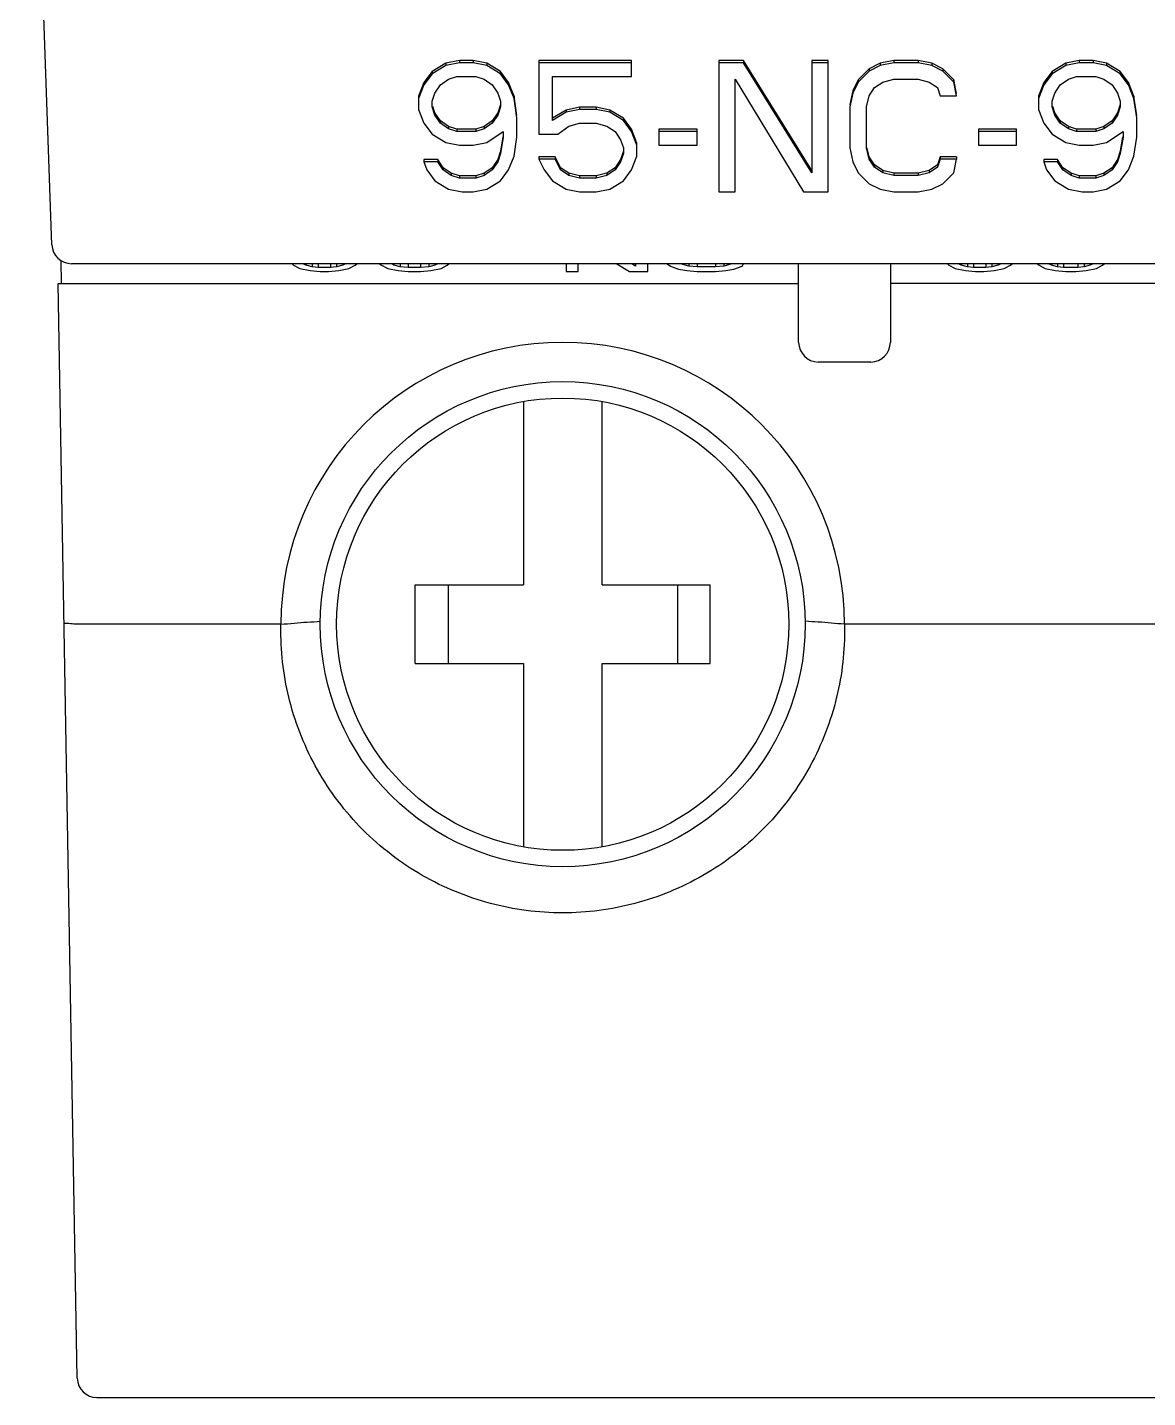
# Model space of a CAD drawing. Header units: millimetres. Extents: x -104279 to -34270, y 22549 to 46153.
# Drawn here: x -103019.79 to -103002.7, y 45097.47 to 45118.37 of the extents above; entities that cross this region are included whole.
import ezdxf
from ezdxf.enums import TextEntityAlignment as Align

# ---------------------------------------------------------------- set-up
doc = ezdxf.new("R2010")
doc.units = ezdxf.units.MM
doc.header["$LTSCALE"] = 3
doc.styles.add('WD_IEC', font='isocp2.shx')

# ---------------------------------------------------------------- blocks, each defined once
blk = doc.blocks.new('*U655')
at = {"color": 7, "linetype": 'Continuous'}
for p, q in [((0.405, -75.56), (0.031, -64.849)), ((6.208, -72.919), (6.083, -73.087)), ((6.208, -72.954), (6.083, -73.121)), ((6.417, -72.793), (6.208, -72.919)), ((6.417, -72.828), (6.208, -72.954)), ((6.208, -72.919), (6.208, -72.954)), ((6.625, -72.751), (6.417, -72.793)), ((6.625, -72.786), (6.417, -72.828)), ((6.417, -72.793), (6.417, -72.828)), ((6.833, -72.751), (6.625, -72.751)), ((6.625, -72.751), (6.625, -72.786)), ((6.833, -72.786), (6.625, -72.786)), ((7.042, -72.793), (6.833, -72.751)), ((6.833, -72.751), (6.833, -72.786)), ((7.042, -72.828), (6.833, -72.786)), ((7.25, -72.919), (7.042, -72.793)), ((7.042, -72.793), (7.042, -72.828)), ((7.25, -72.954), (7.042, -72.828)), ((7.375, -73.087), (7.25, -72.919)), ((7.25, -72.919), (7.25, -72.954)), ((7.375, -73.121), (7.25, -72.954)), ((9.25, -72.751), (7.833, -72.751)), ((7.833, -72.751), (7.833, -73.876)), ((9.25, -72.786), (7.833, -72.786)), ((9.25, -72.996), (9.25, -72.751)), ((10.958, -72.751), (10.583, -72.751)), ((10.583, -72.751), (10.583, -74.756)), ((10.958, -72.786), (10.583, -72.786)), ((12, -74.428), (10.958, -72.751)), ((10.958, -72.751), (10.958, -72.786)), ((12, -74.462), (10.958, -72.786)), ((12.25, -72.751), (12, -72.751)), ((12, -72.751), (12, -74.462)), ((12.25, -72.786), (12, -72.786)), ((12.25, -74.756), (12.25, -72.751)), ((12.875, -72.877), (12.708, -73.045)), ((12.875, -72.912), (12.708, -73.079)), ((13.042, -72.793), (12.875, -72.877)), ((13.042, -72.828), (12.875, -72.912)), ((12.875, -72.877), (12.875, -72.912)), ((13.25, -72.751), (13.042, -72.793)), ((13.25, -72.786), (13.042, -72.828)), ((13.042, -72.793), (13.042, -72.828)), ((13.625, -72.751), (13.25, -72.751)), ((13.25, -72.751), (13.25, -72.786)), ((13.625, -72.786), (13.25, -72.786)), ((13.833, -72.793), (13.625, -72.751)), ((13.625, -72.751), (13.625, -72.786)), ((13.833, -72.828), (13.625, -72.786)), ((14, -72.877), (13.833, -72.793)), ((13.833, -72.793), (13.833, -72.828)), ((14, -72.912), (13.833, -72.828)), ((14.167, -73.045), (14, -72.877)), ((14, -72.877), (14, -72.912)), ((14.167, -73.079), (14, -72.912)), ((15.667, -72.919), (15.542, -73.087)), ((15.667, -72.954), (15.542, -73.121)), ((15.875, -72.793), (15.667, -72.919)), ((15.875, -72.828), (15.667, -72.954)), ((15.667, -72.919), (15.667, -72.954)), ((16.083, -72.751), (15.875, -72.793)), ((16.083, -72.786), (15.875, -72.828)), ((15.875, -72.793), (15.875, -72.828)), ((16.292, -72.751), (16.083, -72.751)), ((16.083, -72.751), (16.083, -72.786)), ((16.292, -72.786), (16.083, -72.786)), ((16.5, -72.793), (16.292, -72.751)), ((16.292, -72.751), (16.292, -72.786)), ((16.5, -72.828), (16.292, -72.786)), ((16.708, -72.919), (16.5, -72.793)), ((16.5, -72.793), (16.5, -72.828)), ((16.708, -72.954), (16.5, -72.828)), ((16.833, -73.087), (16.708, -72.919)), ((16.708, -72.919), (16.708, -72.954)), ((16.833, -73.121), (16.708, -72.954)), ((6.083, -73.087), (6, -73.296)), ((6.083, -73.121), (6, -73.331)), ((6.083, -73.087), (6.083, -73.121)), ((6.25, -73.247), (6.333, -73.121)), ((6.333, -73.121), (6.458, -73.037)), ((6.458, -73.037), (6.583, -72.996)), ((6.583, -72.996), (6.875, -72.996)), ((6.875, -72.996), (7, -73.037)), ((7, -73.037), (7.125, -73.121)), ((7.125, -73.121), (7.208, -73.247)), ((7.458, -73.296), (7.375, -73.087)), ((7.375, -73.087), (7.375, -73.121)), ((7.458, -73.331), (7.375, -73.121)), ((8.042, -72.996), (9.25, -72.996)), ((8.042, -73.666), (8.042, -72.996)), ((10.833, -73.037), (11.875, -74.756)), ((10.833, -74.756), (10.833, -73.037)), ((12.708, -73.045), (12.625, -73.212)), ((12.708, -73.079), (12.625, -73.247)), ((12.708, -73.045), (12.708, -73.079)), ((12.875, -73.289), (12.958, -73.163)), ((12.958, -73.163), (13.083, -73.079)), ((13.083, -73.079), (13.25, -73.037)), ((13.25, -73.037), (13.625, -73.037)), ((13.625, -73.037), (13.792, -73.079)), ((13.792, -73.079), (13.917, -73.163)), ((13.917, -73.163), (13.958, -73.289)), ((14.208, -73.254), (14.167, -73.045)), ((14.167, -73.045), (14.167, -73.079)), ((14.208, -73.289), (14.167, -73.079)), ((15.542, -73.087), (15.458, -73.296)), ((15.542, -73.121), (15.458, -73.331)), ((15.542, -73.087), (15.542, -73.121)), ((15.708, -73.247), (15.792, -73.121)), ((15.792, -73.121), (15.917, -73.037)), ((15.917, -73.037), (16.042, -72.996)), ((16.042, -72.996), (16.333, -72.996)), ((16.333, -72.996), (16.458, -73.037)), ((16.458, -73.037), (16.583, -73.121)), ((16.583, -73.121), (16.667, -73.247)), ((16.917, -73.296), (16.833, -73.087)), ((16.833, -73.087), (16.833, -73.121)), ((16.917, -73.331), (16.833, -73.121)), ((6, -73.296), (6, -73.498)), ((6.208, -73.373), (6.25, -73.247)), ((6.208, -73.457), (6.208, -73.373)), ((7.208, -73.247), (7.25, -73.373)), ((7.25, -73.373), (7.25, -73.457)), ((7.5, -73.589), (7.458, -73.296)), ((7.458, -73.296), (7.458, -73.331)), ((7.5, -73.624), (7.458, -73.331)), ((12.625, -73.212), (12.583, -73.422)), ((12.625, -73.247), (12.583, -73.457)), ((12.625, -73.212), (12.625, -73.247)), ((12.833, -73.457), (12.875, -73.289)), ((13.958, -73.289), (14.208, -73.289)), ((15.458, -73.296), (15.458, -73.498)), ((15.667, -73.373), (15.708, -73.247)), ((15.667, -73.457), (15.667, -73.373)), ((16.667, -73.247), (16.708, -73.373)), ((16.708, -73.373), (16.708, -73.457)), ((16.958, -73.589), (16.917, -73.296)), ((16.917, -73.296), (16.917, -73.331)), ((16.958, -73.624), (16.917, -73.331)), ((6, -73.498), (6.083, -73.708)), ((6.25, -73.582), (6.208, -73.457)), ((6.25, -73.548), (6.219, -73.453)), ((6.333, -73.673), (6.25, -73.548)), ((6.333, -73.708), (6.25, -73.582)), ((7.208, -73.548), (7.125, -73.673)), ((7.208, -73.582), (7.125, -73.708)), ((7.25, -73.422), (7.208, -73.548)), ((7.25, -73.457), (7.208, -73.582)), ((7.208, -73.548), (7.208, -73.582)), ((8.25, -73.506), (8.042, -73.631)), ((8.25, -73.54), (8.042, -73.666)), ((8.458, -73.464), (8.25, -73.506)), ((8.458, -73.498), (8.25, -73.54)), ((8.25, -73.506), (8.25, -73.54)), ((8.708, -73.464), (8.458, -73.464)), ((8.458, -73.464), (8.458, -73.498)), ((8.708, -73.498), (8.458, -73.498)), ((8.917, -73.506), (8.708, -73.464)), ((8.708, -73.464), (8.708, -73.498)), ((8.917, -73.54), (8.708, -73.498)), ((9.125, -73.631), (8.917, -73.506)), ((8.917, -73.506), (8.917, -73.54)), ((9.125, -73.666), (8.917, -73.54)), ((12.583, -73.457), (12.583, -74.085)), ((12.833, -74.085), (12.833, -73.457)), ((15.458, -73.498), (15.542, -73.708)), ((15.708, -73.582), (15.667, -73.457)), ((15.708, -73.548), (15.677, -73.453)), ((15.792, -73.673), (15.708, -73.548)), ((15.708, -73.548), (15.708, -73.582)), ((15.792, -73.708), (15.708, -73.582)), ((16.667, -73.548), (16.583, -73.673)), ((16.667, -73.582), (16.583, -73.708)), ((16.708, -73.422), (16.667, -73.548)), ((16.708, -73.457), (16.667, -73.582)), ((16.667, -73.548), (16.667, -73.582)), ((6.083, -73.708), (6.208, -73.876)), ((6.458, -73.757), (6.333, -73.673)), ((6.333, -73.673), (6.333, -73.708)), ((6.458, -73.792), (6.333, -73.708)), ((6.583, -73.799), (6.458, -73.757)), ((6.458, -73.757), (6.458, -73.792)), ((6.583, -73.834), (6.458, -73.792)), ((7, -73.757), (6.875, -73.799)), ((7, -73.792), (6.875, -73.834)), ((7.125, -73.673), (7, -73.757)), ((7.125, -73.708), (7, -73.792)), ((7, -73.757), (7, -73.792)), ((7.125, -73.673), (7.125, -73.708)), ((7.5, -73.918), (7.5, -73.624)), ((8.125, -73.876), (8.292, -73.75)), ((8.292, -73.75), (8.458, -73.708)), ((8.458, -73.708), (8.708, -73.708)), ((8.708, -73.708), (8.875, -73.75)), ((8.875, -73.75), (9, -73.834)), ((9.25, -73.799), (9.125, -73.631)), ((9.125, -73.631), (9.125, -73.666)), ((9.25, -73.834), (9.125, -73.666)), ((15.542, -73.708), (15.667, -73.876)), ((15.917, -73.757), (15.792, -73.673)), ((15.792, -73.673), (15.792, -73.708)), ((15.917, -73.792), (15.792, -73.708)), ((16.042, -73.799), (15.917, -73.757)), ((15.917, -73.757), (15.917, -73.792)), ((16.042, -73.834), (15.917, -73.792)), ((16.458, -73.757), (16.333, -73.799)), ((16.458, -73.792), (16.333, -73.834)), ((16.583, -73.673), (16.458, -73.757)), ((16.583, -73.708), (16.458, -73.792)), ((16.458, -73.757), (16.458, -73.792)), ((16.583, -73.673), (16.583, -73.708)), ((16.958, -73.918), (16.958, -73.624)), ((6.208, -73.876), (6.417, -74.001)), ((6.417, -74.001), (6.625, -74.043)), ((6.875, -73.799), (6.583, -73.799)), ((6.583, -73.799), (6.583, -73.834)), ((6.875, -73.834), (6.583, -73.834)), ((6.833, -74.043), (7.042, -74.001)), ((6.875, -73.799), (6.875, -73.834)), ((7.042, -74.001), (7.292, -73.834)), ((7.286, -73.917), (7.25, -74.134)), ((7.292, -73.918), (7.25, -74.169)), ((7.292, -73.834), (7.292, -73.918)), ((7.458, -74.211), (7.5, -73.918)), ((7.833, -73.876), (8.125, -73.876)), ((9, -73.834), (9.083, -73.959)), ((9.083, -73.959), (9.125, -74.085)), ((9.333, -74.009), (9.25, -73.799)), ((9.25, -73.799), (9.25, -73.834)), ((9.333, -74.043), (9.25, -73.834)), ((10.25, -73.799), (9.667, -73.799)), ((9.667, -73.799), (9.667, -74.043)), ((10.25, -73.834), (9.667, -73.834)), ((10.25, -74.043), (10.25, -73.799)), ((15.125, -73.799), (14.542, -73.799)), ((14.542, -73.799), (14.542, -74.043)), ((15.125, -73.834), (14.542, -73.834)), ((15.125, -74.043), (15.125, -73.799)), ((15.667, -73.876), (15.875, -74.001)), ((15.875, -74.001), (16.083, -74.043)), ((16.333, -73.799), (16.042, -73.799)), ((16.042, -73.799), (16.042, -73.834)), ((16.333, -73.834), (16.042, -73.834)), ((16.292, -74.043), (16.5, -74.001)), ((16.333, -73.799), (16.333, -73.834)), ((16.5, -74.001), (16.75, -73.834)), ((16.744, -73.917), (16.708, -74.134)), ((16.75, -73.918), (16.708, -74.169)), ((16.75, -73.834), (16.75, -73.918)), ((16.917, -74.211), (16.958, -73.918)), ((6.625, -74.043), (6.833, -74.043)), ((7.25, -74.134), (7.208, -74.26)), ((7.25, -74.169), (7.208, -74.295)), ((7.25, -74.134), (7.25, -74.169)), ((7.375, -74.42), (7.458, -74.211)), ((9.125, -74.134), (9.083, -74.26)), ((9.125, -74.169), (9.083, -74.295)), ((9.125, -74.085), (9.125, -74.169)), ((9.25, -74.42), (9.333, -74.211)), ((9.333, -74.211), (9.333, -74.009)), ((9.667, -74.043), (10.25, -74.043)), ((12.583, -74.085), (12.625, -74.295)), ((12.875, -74.253), (12.833, -74.085)), ((12.875, -74.218), (12.841, -74.083)), ((14.542, -74.043), (15.125, -74.043)), ((16.083, -74.043), (16.292, -74.043)), ((16.708, -74.134), (16.667, -74.26)), ((16.708, -74.169), (16.667, -74.295)), ((16.708, -74.134), (16.708, -74.169)), ((16.833, -74.42), (16.917, -74.211)), ((6.292, -74.26), (6.083, -74.26)), ((6.083, -74.26), (6.083, -74.295)), ((6.292, -74.295), (6.083, -74.295)), ((6.083, -74.295), (6.125, -74.42)), ((6.125, -74.42), (6.25, -74.588)), ((6.375, -74.386), (6.292, -74.26)), ((6.292, -74.26), (6.292, -74.295)), ((6.375, -74.42), (6.292, -74.295)), ((6.5, -74.469), (6.375, -74.386)), ((6.375, -74.386), (6.375, -74.42)), ((6.5, -74.504), (6.375, -74.42)), ((7.125, -74.386), (7, -74.469)), ((7.125, -74.42), (7, -74.504)), ((7.208, -74.26), (7.125, -74.386)), ((7.208, -74.295), (7.125, -74.42)), ((7.125, -74.386), (7.125, -74.42)), ((7.208, -74.26), (7.208, -74.295)), ((7.25, -74.588), (7.375, -74.42)), ((8.083, -74.218), (7.833, -74.218)), ((7.833, -74.218), (7.833, -74.253)), ((8.083, -74.253), (7.833, -74.253)), ((7.833, -74.253), (7.917, -74.42)), ((7.917, -74.42), (8.042, -74.588)), ((8.167, -74.386), (8.083, -74.218)), ((8.083, -74.218), (8.083, -74.253)), ((8.167, -74.42), (8.083, -74.253)), ((8.292, -74.469), (8.167, -74.386)), ((8.167, -74.386), (8.167, -74.42)), ((8.292, -74.504), (8.167, -74.42)), ((9, -74.386), (8.875, -74.469)), ((9, -74.42), (8.875, -74.504)), ((9.083, -74.26), (9, -74.386)), ((9.083, -74.295), (9, -74.42)), ((9, -74.386), (9, -74.42)), ((9.083, -74.26), (9.083, -74.295)), ((9.125, -74.588), (9.25, -74.42)), ((12.625, -74.295), (12.708, -74.462)), ((12.958, -74.344), (12.875, -74.218)), ((12.875, -74.218), (12.875, -74.253)), ((12.958, -74.378), (12.875, -74.253)), ((13.083, -74.428), (12.958, -74.344)), ((12.958, -74.344), (12.958, -74.378)), ((13.083, -74.462), (12.958, -74.378)), ((13.917, -74.344), (13.792, -74.428)), ((13.917, -74.378), (13.792, -74.462)), ((13.958, -74.218), (13.917, -74.344)), ((13.958, -74.253), (13.917, -74.378)), ((13.917, -74.344), (13.917, -74.378)), ((14.208, -74.218), (13.958, -74.218)), ((13.958, -74.218), (13.958, -74.253)), ((14.208, -74.253), (13.958, -74.253)), ((14.167, -74.462), (14.208, -74.253)), ((14.208, -74.218), (14.208, -74.253)), ((15.75, -74.26), (15.542, -74.26)), ((15.542, -74.26), (15.542, -74.295)), ((15.75, -74.295), (15.542, -74.295)), ((15.542, -74.295), (15.583, -74.42)), ((15.583, -74.42), (15.708, -74.588)), ((15.833, -74.386), (15.75, -74.26)), ((15.75, -74.26), (15.75, -74.295)), ((15.833, -74.42), (15.75, -74.295)), ((15.958, -74.469), (15.833, -74.386)), ((15.833, -74.386), (15.833, -74.42)), ((15.958, -74.504), (15.833, -74.42)), ((16.583, -74.386), (16.458, -74.469)), ((16.583, -74.42), (16.458, -74.504)), ((16.667, -74.26), (16.583, -74.386)), ((16.667, -74.295), (16.583, -74.42)), ((16.583, -74.386), (16.583, -74.42)), ((16.667, -74.26), (16.667, -74.295)), ((16.708, -74.588), (16.833, -74.42)), ((6.25, -74.588), (6.458, -74.714)), ((6.625, -74.511), (6.5, -74.469)), ((6.5, -74.469), (6.5, -74.504)), ((6.625, -74.546), (6.5, -74.504)), ((6.875, -74.511), (6.625, -74.511)), ((6.625, -74.511), (6.625, -74.546)), ((6.875, -74.546), (6.625, -74.546)), ((7, -74.469), (6.875, -74.511)), ((7, -74.504), (6.875, -74.546)), ((6.875, -74.511), (6.875, -74.546)), ((7, -74.469), (7, -74.504)), ((7.042, -74.714), (7.25, -74.588)), ((8.042, -74.588), (8.25, -74.714)), ((8.458, -74.511), (8.292, -74.469)), ((8.292, -74.469), (8.292, -74.504)), ((8.458, -74.546), (8.292, -74.504)), ((8.708, -74.511), (8.458, -74.511)), ((8.458, -74.511), (8.458, -74.546)), ((8.708, -74.546), (8.458, -74.546)), ((8.875, -74.469), (8.708, -74.511)), ((8.875, -74.504), (8.708, -74.546)), ((8.708, -74.511), (8.708, -74.546)), ((8.875, -74.469), (8.875, -74.504)), ((8.917, -74.714), (9.125, -74.588)), ((12.708, -74.462), (12.875, -74.63)), ((13.25, -74.469), (13.083, -74.428)), ((13.083, -74.428), (13.083, -74.462)), ((13.25, -74.504), (13.083, -74.462)), ((13.625, -74.469), (13.25, -74.469)), ((13.25, -74.469), (13.25, -74.504)), ((13.625, -74.504), (13.25, -74.504)), ((13.792, -74.428), (13.625, -74.469)), ((13.792, -74.462), (13.625, -74.504)), ((13.625, -74.469), (13.625, -74.504)), ((13.792, -74.428), (13.792, -74.462)), ((14, -74.63), (14.167, -74.462)), ((15.708, -74.588), (15.917, -74.714)), ((16.083, -74.511), (15.958, -74.469)), ((15.958, -74.469), (15.958, -74.504)), ((16.083, -74.546), (15.958, -74.504)), ((16.333, -74.511), (16.083, -74.511)), ((16.083, -74.511), (16.083, -74.546)), ((16.333, -74.546), (16.083, -74.546)), ((16.458, -74.469), (16.333, -74.511)), ((16.458, -74.504), (16.333, -74.546)), ((16.333, -74.511), (16.333, -74.546)), ((16.458, -74.469), (16.458, -74.504)), ((16.5, -74.714), (16.708, -74.588)), ((6.458, -74.714), (6.667, -74.756)), ((6.667, -74.756), (6.833, -74.756)), ((6.833, -74.756), (7.042, -74.714)), ((8.25, -74.714), (8.458, -74.756)), ((8.458, -74.756), (8.708, -74.756)), ((8.708, -74.756), (8.917, -74.714)), ((10.583, -74.756), (10.833, -74.756)), ((11.875, -74.756), (12.25, -74.756)), ((12.875, -74.63), (13.042, -74.714)), ((13.042, -74.714), (13.25, -74.756)), ((13.25, -74.756), (13.625, -74.756)), ((13.625, -74.756), (13.833, -74.714)), ((13.833, -74.714), (14, -74.63)), ((15.917, -74.714), (16.125, -74.756)), ((16.125, -74.756), (16.292, -74.756)), ((16.292, -74.756), (16.5, -74.714)), ((0.542, -75.8), (0.548, -76.149)), ((44.295, -75.85), (0.705, -75.85)), ((4.072, -75.85), (4.094, -75.874)), ((4.094, -75.874), (4.187, -75.921)), ((4.281, -75.874), (4.238, -75.85)), ((4.281, -75.85), (4.281, -75.874)), ((4.375, -75.897), (4.281, -75.874)), ((4.375, -75.85), (4.375, -75.897)), ((4.469, -75.85), (4.469, -75.909)), ((4.656, -75.85), (4.656, -75.909)), ((4.75, -75.85), (4.75, -75.897)), ((4.844, -75.874), (4.75, -75.897)), ((4.844, -75.85), (4.844, -75.874)), ((4.887, -75.85), (4.844, -75.874)), ((4.937, -75.921), (5.031, -75.874)), ((5.031, -75.874), (5.057, -75.85)), ((5.405, -75.85), (5.437, -75.874)), ((5.437, -75.874), (5.531, -75.921)), ((5.625, -75.874), (5.592, -75.85)), ((5.625, -75.85), (5.625, -75.874)), ((5.719, -75.897), (5.625, -75.874)), ((5.719, -75.85), (5.719, -75.897)), ((5.844, -75.85), (5.844, -75.909)), ((6.031, -75.85), (6.031, -75.909)), ((6.156, -75.85), (6.156, -75.897)), ((6.25, -75.874), (6.156, -75.897)), ((6.25, -75.85), (6.25, -75.874)), ((6.293, -75.85), (6.25, -75.874)), ((6.344, -75.921), (6.437, -75.874)), ((6.437, -75.874), (6.464, -75.85)), ((8.25, -75.85), (8.25, -75.967)), ((8.437, -75.967), (8.437, -75.85)), ((9.027, -75.85), (9.219, -75.967)), ((9.313, -75.886), (9.252, -75.85)), ((9.313, -75.85), (9.313, -75.886)), ((9.5, -75.967), (9.5, -75.85)), ((9.796, -75.85), (9.844, -75.886)), ((10.031, -75.863), (10.009, -75.85)), ((10.031, -75.85), (10.031, -75.863)), ((10.125, -75.886), (10.031, -75.863)), ((10.125, -75.85), (10.125, -75.886)), ((10.25, -75.85), (10.25, -75.897)), ((10.531, -75.85), (10.531, -75.897)), ((10.656, -75.85), (10.656, -75.886)), ((10.75, -75.863), (10.656, -75.886)), ((10.75, -75.85), (10.75, -75.863)), ((10.761, -75.85), (10.75, -75.863)), ((10.937, -75.886), (10.957, -75.85)), ((11.8, -77.05), (11.8, -75.85)), ((13.2, -75.85), (13.2, -77.05)), ((14.072, -75.85), (14.094, -75.874)), ((14.094, -75.874), (14.187, -75.921)), ((14.281, -75.874), (14.238, -75.85)), ((14.281, -75.85), (14.281, -75.874)), ((14.375, -75.897), (14.281, -75.874)), ((14.375, -75.85), (14.375, -75.897)), ((14.469, -75.85), (14.469, -75.909)), ((14.656, -75.85), (14.656, -75.909)), ((14.75, -75.85), (14.75, -75.897)), ((14.844, -75.874), (14.75, -75.897)), ((14.844, -75.85), (14.844, -75.874)), ((14.887, -75.85), (14.844, -75.874)), ((14.937, -75.921), (15.031, -75.874)), ((15.031, -75.874), (15.057, -75.85)), ((15.443, -75.85), (15.469, -75.874)), ((15.469, -75.874), (15.562, -75.921)), ((15.656, -75.874), (15.613, -75.85)), ((15.656, -75.85), (15.656, -75.874)), ((15.75, -75.897), (15.656, -75.874)), ((15.75, -75.85), (15.75, -75.897)), ((15.844, -75.85), (15.844, -75.909)), ((16.062, -75.85), (16.062, -75.909)), ((16.156, -75.85), (16.156, -75.897)), ((16.25, -75.874), (16.156, -75.897)), ((16.25, -75.85), (16.25, -75.874)), ((16.293, -75.85), (16.25, -75.874)), ((16.344, -75.921), (16.437, -75.874)), ((16.437, -75.874), (16.464, -75.85)), ((4.187, -75.921), (4.344, -75.955)), ((4.344, -75.955), (4.5, -75.967)), ((4.469, -75.909), (4.375, -75.897)), ((4.656, -75.909), (4.469, -75.909)), ((4.5, -75.967), (4.625, -75.967)), ((4.625, -75.967), (4.781, -75.955)), ((4.75, -75.897), (4.656, -75.909)), ((4.781, -75.955), (4.937, -75.921)), ((5.531, -75.921), (5.687, -75.955)), ((5.687, -75.955), (5.844, -75.967)), ((5.844, -75.909), (5.719, -75.897)), ((6.031, -75.909), (5.844, -75.909)), ((5.844, -75.967), (6.031, -75.967)), ((6.156, -75.897), (6.031, -75.909)), ((6.031, -75.967), (6.188, -75.955)), ((6.188, -75.955), (6.344, -75.921)), ((8.25, -75.967), (8.437, -75.967)), ((9.219, -75.967), (9.5, -75.967)), ((9.844, -75.886), (9.969, -75.932)), ((9.969, -75.932), (10.094, -75.955)), ((10.094, -75.955), (10.25, -75.967)), ((10.25, -75.897), (10.125, -75.886)), ((10.531, -75.897), (10.25, -75.897)), ((10.25, -75.967), (10.531, -75.967)), ((10.656, -75.886), (10.531, -75.897)), ((10.531, -75.967), (10.688, -75.955)), ((10.688, -75.955), (10.812, -75.932)), ((10.812, -75.932), (10.937, -75.886)), ((14.187, -75.921), (14.344, -75.955)), ((14.344, -75.955), (14.5, -75.967)), ((14.469, -75.909), (14.375, -75.897)), ((14.656, -75.909), (14.469, -75.909)), ((14.5, -75.967), (14.625, -75.967)), ((14.625, -75.967), (14.781, -75.955)), ((14.75, -75.897), (14.656, -75.909)), ((14.781, -75.955), (14.937, -75.921)), ((15.562, -75.921), (15.719, -75.955)), ((15.719, -75.955), (15.875, -75.967)), ((15.844, -75.909), (15.75, -75.897)), ((16.062, -75.909), (15.844, -75.909)), ((15.875, -75.967), (16.031, -75.967)), ((16.031, -75.967), (16.188, -75.955)), ((16.156, -75.897), (16.062, -75.909)), ((16.188, -75.955), (16.344, -75.921)), ((0.5, -76.15), (11.8, -76.15)), ((0.792, -92.855), (0.5, -76.15)), ((21.8, -76.15), (13.2, -76.15)), ((12.9, -77.35), (12.1, -77.35)), ((7.6, -77.953), (7.6, -80.75)), ((8.8, -80.75), (8.8, -77.953)), ((5.95, -80.75), (7.6, -80.75)), ((5.95, -81.95), (5.95, -80.75)), ((6.45, -80.75), (6.45, -81.95)), ((8.8, -80.75), (10.45, -80.75)), ((9.95, -80.75), (9.95, -81.95)), ((10.45, -81.95), (10.45, -80.75)), ((3.9, -81.35), (0.891, -81.35)), ((18.2, -81.35), (12.5, -81.35)), ((5.95, -81.95), (7.6, -81.95)), ((7.6, -81.95), (7.6, -84.747)), ((8.8, -81.95), (10.45, -81.95)), ((8.8, -84.747), (8.8, -81.95)), ((1.092, -93.15), (43.908, -93.15))]:
    blk.add_line(p, q, dxfattribs=at)
for radius in [3.7, 3.45]:
    blk.add_circle((8.2, -81.35), radius, dxfattribs=at)
for centre, radius, start, end in [((0.705, -75.55), 0.3, 182, 270), ((8.2, -81.35), 4.3, 0, 180), ((12.1, -77.05), 0.3, 180, 270), ((12.9, -77.05), 0.3, 270, 0), ((1.092, -92.85), 0.3, 181, 270)]:
    blk.add_arc(centre, radius, start, end, dxfattribs=at)
for points, start_tangent, end_tangent in [([(3.9, -81.35), (4.102, -81.335), (4.302, -81.318), (4.5, -81.305)], (0.997275, 0.073769), (0.995396, 0.095844)), ([(12.5, -81.35), (12.298, -81.335), (12.098, -81.318), (11.9, -81.305)], (-0.997293, 0.073525), (-0.995415, 0.095649)), ([(0.891, -81.35), (0.74, -81.349), (0.631, -81.341), (0.59, -81.329)], (-1, 0), (-0.017452, 0.999848)), ([(3.9, -81.454), (3.899, -81.402), (3.901, -81.35)], (-0.000947, 1), (0.024316, 0.999704)), ([(12.5, -81.454), (12.363, -82.531), (11.94, -83.576), (11.245, -84.49), (10.338, -85.185), (9.3, -85.611), (8.198, -85.754), (7.096, -85.61), (6.057, -85.182), (5.15, -84.486), (4.457, -83.571), (4.036, -82.528), (3.9, -81.454)], (0.001875, -0.999998), (0.003062, 0.999995)), ([(12.499, -81.35), (12.5, -81.402), (12.5, -81.454)], (0.023607, -0.999721), (-0.001902, -0.999998))]:
    blk.add_spline(points, degree=3, dxfattribs=dict(at, start_tangent=start_tangent, end_tangent=end_tangent))
at = {"color": 1, "linetype": 'ByBlock', "lineweight": -2, "ltscale": 0.5, "style": 'WD_IEC', "width": 0.5, "flags": 12}
blk.add_attdef('TYPE', text='', height=5, dxfattribs=at).set_placement((22.5, -8.15), align=Align.MIDDLE_CENTER)

msp = doc.modelspace()

# ---------------------------------------------------------------- block references
msp.add_blockref('*U655', (-103019.823, 45190.617))

doc.saveas('drawing.dxf')
